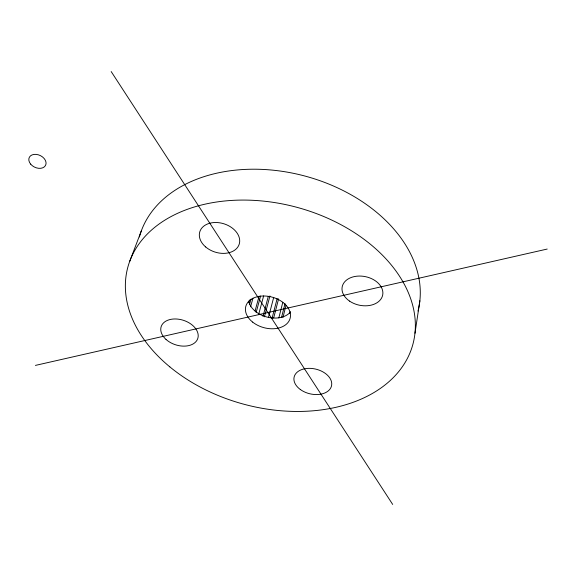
<?xml version="1.0" encoding="UTF-8"?>
<svg xmlns="http://www.w3.org/2000/svg" width="576" height="576" viewBox="0 0 576 576"><rect width="100%" height="100%" fill="white"/><g stroke="black" fill="none" stroke-linecap="round" stroke-linejoin="round"><path stroke-width="0.86" d="M414.979 333.274L419.875 300.73M289.807 313.294L290.239 311.551M282.953 317.52L286.013 305.309M281.506 317.556L285.019 303.602M278.842 317.894L282.809 302.263M273.679 317.945L278.611 298.8M271.98 318.593L277.157 298.584M268.51 317.254L273.722 297.324M264.42 316.814L269.935 295.963M262.994 316.346L268.301 296.374M258.746 314.071L263.635 295.92M256.133 312.494L260.611 296.021M255.074 310.946L259.092 296.215M250.574 306.806L252.965 298.181M248.71 302.594L249.437 300.002M249.566 304.322L251.006 299.131M129.629 261.569L141.25 231.098M35.424 365.4L547.2 249.055M111.182 71.568L392.688 504.432M139.392 236.959A144.137 101.794 15 0 1 304.639 175.968A144.137 101.794 15 0 1 417.989 311.04M290.045 312.466A22.766 15.804 15 0 1 267.084 317.088A22.766 15.804 15 0 1 248.854 301.975M169.805 366.854A147.65 101.966 15.1 0 0 411.149 349.826A147.65 101.966 15.1 0 0 230.17 200.527A147.65 101.966 15.1 0 0 169.805 366.854M165.989 339.401A19.238 12.852 17.9 0 0 197.482 339.271A19.238 12.852 17.9 0 0 174.974 318.96A19.238 12.852 17.9 0 0 165.989 339.401M205.704 246.989A20.664 14.825 17.6 0 0 239.184 244.267A20.664 14.825 17.6 0 0 213.66 222.574A20.664 14.825 17.6 0 0 205.704 246.989M349.618 301.133A20.657 14.594 11.6 0 0 382.644 295.236A20.657 14.594 11.6 0 0 355.054 276.444A20.657 14.594 11.6 0 0 349.618 301.133M300.276 389.462A19.21 12.686 13.3 0 0 331.366 386.431A19.21 12.686 13.3 0 0 306.835 368.46A19.21 12.686 13.3 0 0 300.276 389.462M252.677 322.128A22.954 15.811 15.1 0 0 289.951 318.931A22.954 15.811 15.1 0 0 261.252 296.093A22.954 15.811 15.1 0 0 252.677 322.128M30.679 164.146A9.065 6.458 25.5 0 0 45.475 165.528A9.065 6.458 25.5 0 0 36.158 154.382A9.065 6.458 25.5 0 0 30.679 164.146"/></g></svg>
